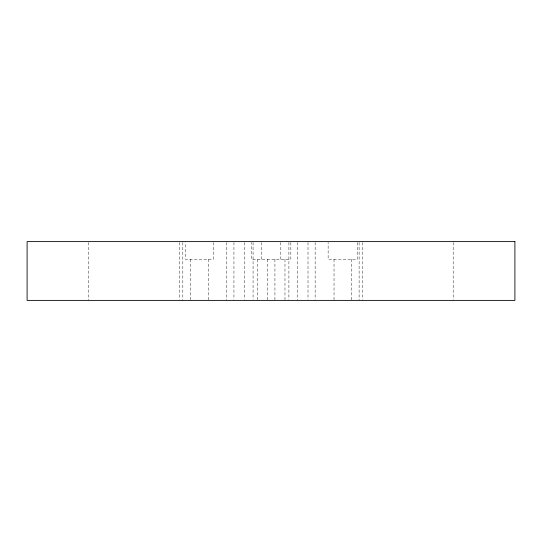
<?xml version="1.0" encoding="UTF-8"?>
<svg xmlns="http://www.w3.org/2000/svg" width="542" height="542" viewBox="0 0 542 542"><rect width="100%" height="100%" fill="white"/><g stroke="black" fill="none" stroke-linecap="round" stroke-linejoin="round"><path stroke-width="0.41" stroke-dasharray="2.71 2.03" d="M453.18 242.45L453.18 299.55M362.293 242.45L362.293 299.55M359.116 242.45L359.116 300.39M357.524 242.45L357.524 259.245L328.134 259.245L328.134 242.45M351.643 259.245L351.643 300.39M334.021 259.245L334.021 300.39M315.146 242.45L315.146 299.55M308.012 242.45L308.012 299.55M297.429 242.45L297.429 300.383M290.837 242.45L290.837 259.245L251.42 259.245L251.42 242.45M288.9 242.45L288.9 299.55M284.977 259.245L284.977 300.39M280.81 242.45L280.81 259.245M274.93 259.245L274.93 300.39M267.355 259.245L267.355 300.39M261.501 242.45L261.501 259.245M257.308 259.245L257.308 300.39M253.067 242.45L253.067 299.55M244.564 242.45L244.564 299.543M233.941 242.45L233.941 299.55M226.807 242.45L226.807 300.39M213.487 242.45L213.487 259.245L185.418 259.245L185.418 242.45M208.263 259.245L208.263 300.39M190.642 259.245L190.642 300.39M182.817 242.45L182.817 300.39M179.687 242.45L179.687 299.55M88.786 242.45L88.786 300.39"/><path stroke-width="0.81" d="M514.9 241.61L27.1 241.61L27.1 300.39L514.9 300.39L514.9 241.61"/></g></svg>
